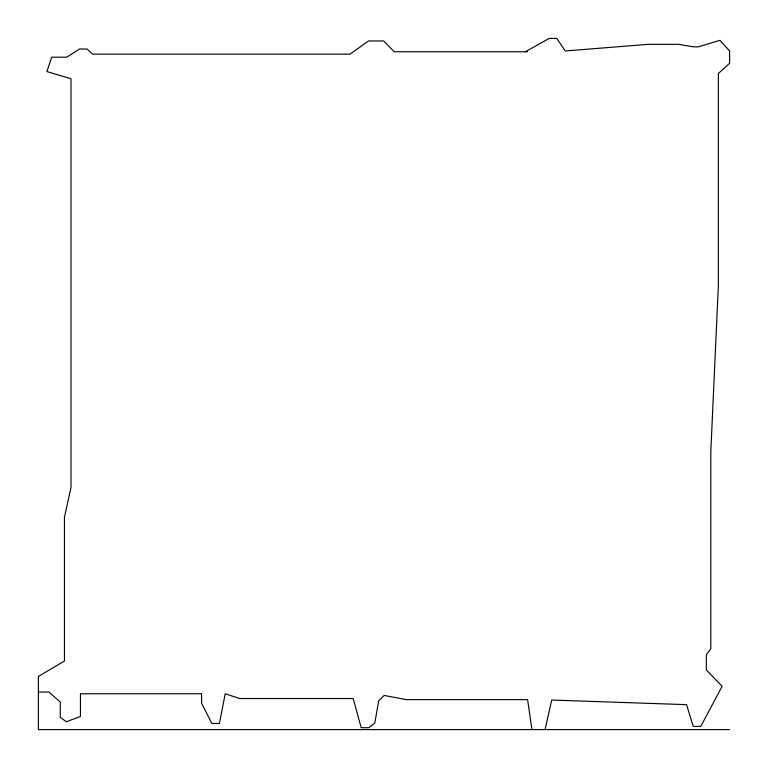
<?xml version="1.0" encoding="UTF-8"?>
<svg xmlns="http://www.w3.org/2000/svg" width="768" height="768" viewBox="0 0 768 768"><rect width="100%" height="100%" fill="white"/><g stroke="black" fill="none" stroke-linecap="round" stroke-linejoin="round"><path stroke-width="1.15" d="M545.05 729.6L551.683 700.051L686.573 704.65L693.216 726.365L700.79 726.365L722.131 686.266L706.339 669.955L706.339 654.806L710.803 648.691L710.803 451.853L718.368 285.456L718.368 73.478L729.6 63.322L729.6 50.966L719.971 40.339L698.218 46.848L693.466 46.848L678.528 44.342L648.24 44.342L565.229 50.966L556.781 38.4L549.206 38.4L525.36 51.763M527.434 51.763L394.272 51.763L383.683 40.944L368.544 40.944L350.064 54.154L92.659 54.154L87.101 49.008L79.536 49.008L66.797 57.187L51.658 57.187L46.934 71.578L70.982 78.749L70.982 487.584L64.454 517.152L64.454 660.998L38.4 676.435L38.4 729.6L729.6 729.6M38.4 692.026L48.941 692.026L60.269 702.077L60.269 717.226L66.278 721.814L80.448 716.467L80.448 693.754L201.581 693.754L201.581 703.21L211.834 723.475L219.408 723.475L225.216 693.754L239.587 698.525L353.155 698.525L361.219 727.709L368.784 727.709L374.784 723.082L378.701 700.714L384.144 695.443L406.474 699.629L527.606 699.629L531.926 729.6"/></g></svg>
